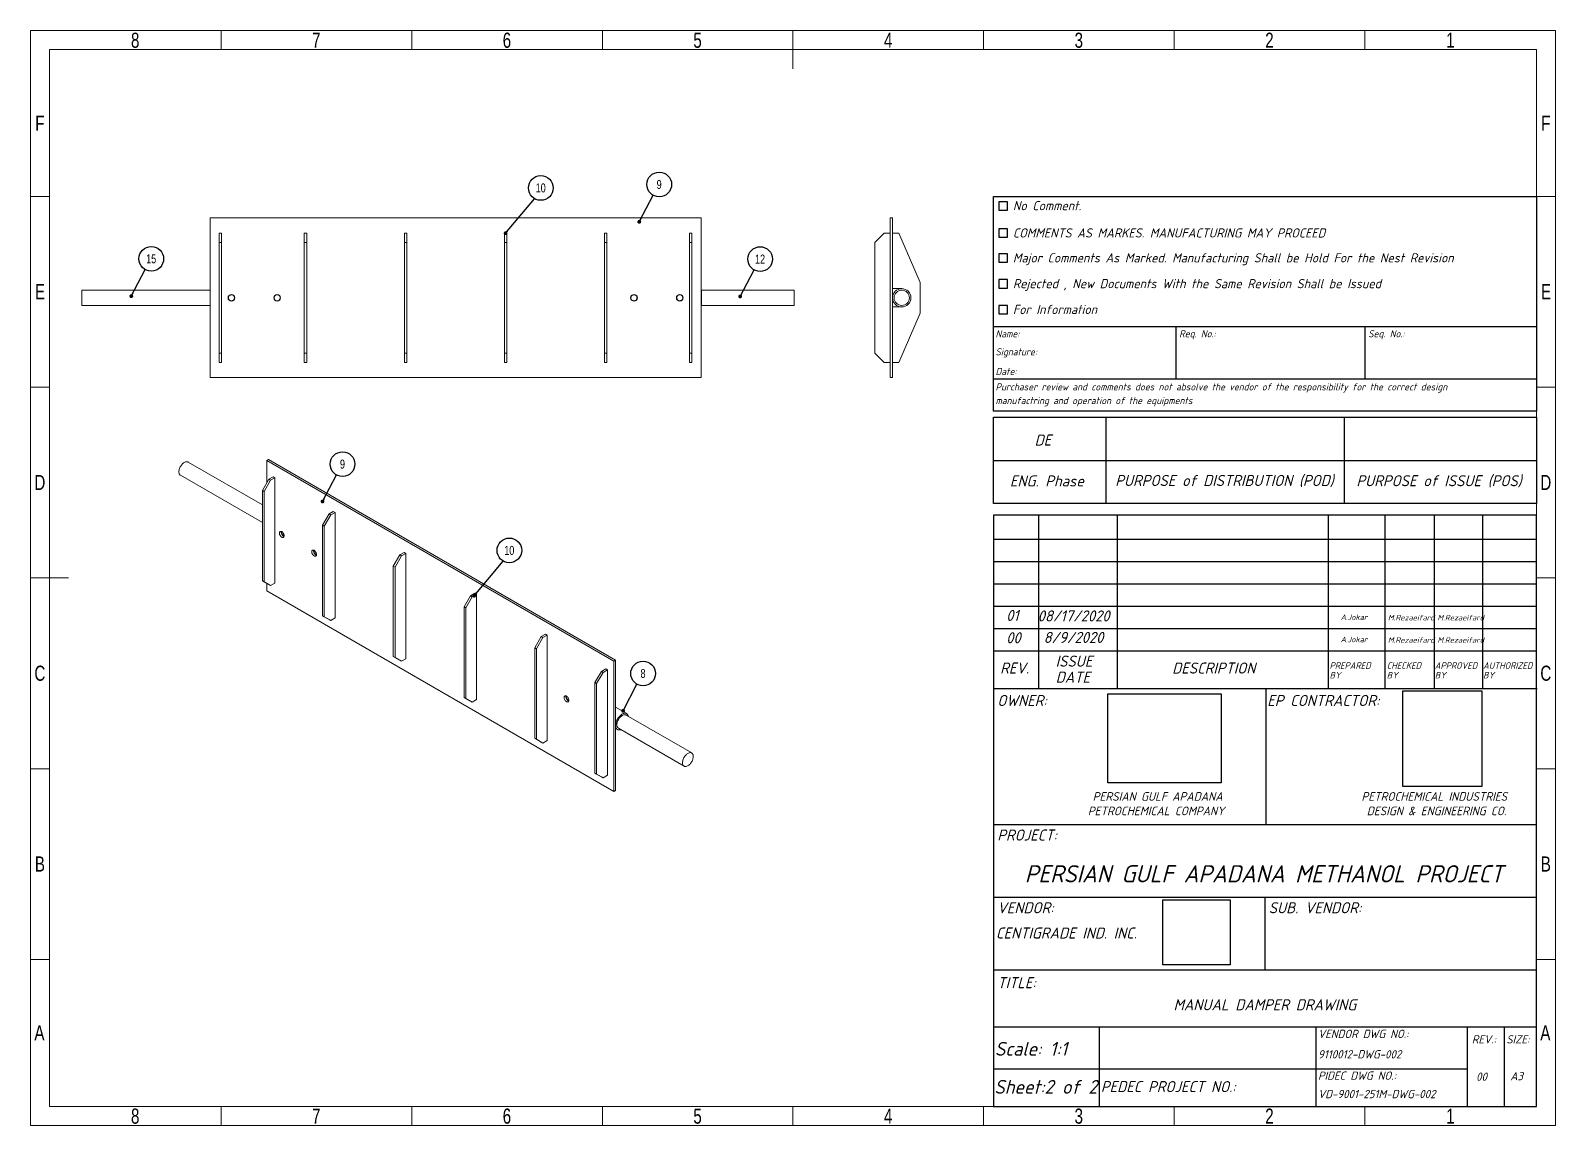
# Model space of a CAD drawing. Header units: millimetres. Extents: x 953 to 17674, y 376 to 6295.
# Drawn here: x 9674 to 17674, y 376 to 6116 of the extents above; entities that cross this region are included whole.
import ezdxf

# ---------------------------------------------------------------- set-up
doc = ezdxf.new("R2010")
doc.units = ezdxf.units.MM
doc.layers.add('SHEET', color=179, linetype='Continuous')
doc.styles.add('GOST-2.304_Type-B_italic', font='')
doc.styles.add('SLDTEXTSTYLE0', font='TXT', dxfattribs={"width": 0.75})
doc.styles.get("Standard").update_dxf_attribs({"font": 'arial.ttf'})
doc.styles.get('GOST-2.304_Type-B_italic').set_extended_font_data('GOST Common', italic=True)
doc.dimstyles.new('SLDDIMSTYLE1', dxfattribs={"dimtxt": 0.18, "dimasz": 3.302, "dimexe": 0, "dimexo": 0.0625, "dimgap": 0, "dimtad": 0, "dimtih": 1, "dimtoh": 1, "dimdec": 0, "dimrnd": 1e-09, "dimzin": 0, "dimdsep": 46, "dimtxsty": 'Standard', "dimsah": 1, "dimcen": 0.09, "dimadec": 0, "dimazin": 0, "dimtfac": 3.302, "dimtdec": 0, "dimtofl": 0, "dimtmove": 0, "dimatfit": 3, "dimfxl": 1, "dimfrac": 2, "dimtolj": 1, "dimtzin": 0, "dimarcsym": 0})
picture_1 = doc.add_image_def('image1.png', size_in_pixel=(177, 171))
picture_2 = doc.add_image_def('image2.png', size_in_pixel=(1024, 804))
picture_3 = doc.add_image_def('image3.jpg', size_in_pixel=(204, 247))

msp = doc.modelspace()

# ---------------------------------------------------------------- linework, layer by layer
at = {"linetype": 'Continuous', "lineweight": 20}
for p, q in [((9673.88175, 375.76538), (9673.88175, 6115.76515)), ((9673.88175, 6115.76515), (17673.88143, 6115.76515)), ((10673.88171, 6015.76516), (10673.88171, 6115.76515)), ((11673.88167, 6015.76516), (11673.88167, 6115.76515)), ((12673.88163, 6015.76516), (12673.88163, 6115.76515)), ((13673.88159, 6115.76515), (13673.88159, 5915.76516)), ((13673.88159, 6015.76516), (13673.88159, 6115.76515)), ((14673.88155, 6015.76516), (14673.88155, 6115.76515)), ((15673.88151, 6015.76516), (15673.88151, 6115.76515)), ((16673.88147, 6015.76516), (16673.88147, 6115.76515)), ((17673.88143, 6115.76515), (17673.88143, 375.76538)), ((9773.88175, 475.76538), (9773.88175, 6015.76516)), ((9773.88175, 6015.76516), (17573.88144, 6015.76516)), ((17573.88144, 6015.76516), (17573.88144, 475.76538)), ((9773.88175, 5245.76519), (9673.88175, 5245.76519)), ((17573.88144, 5245.76519), (17673.88143, 5245.76519)), ((10615.79791, 5133.04524), (13191.79781, 5133.04524)), ((10615.79791, 4296.24528), (10615.79791, 5133.04524)), ((13191.79781, 4296.24528), (13191.79781, 5133.04524)), ((14183.56456, 5133.04524), (14196.36456, 5133.04524)), ((14183.56456, 4296.24528), (14183.56456, 5133.04524)), ((14196.36456, 5133.04524), (14196.36456, 4296.24528)), ((10663.79791, 5053.04525), (10676.59791, 5053.04525)), ((10663.79791, 5005.04525), (10663.79791, 5053.04525)), ((10676.59791, 5005.04525), (10676.59791, 5053.04525)), ((11110.19789, 5053.04525), (11122.99789, 5053.04525)), ((11110.19789, 5005.04525), (11110.19789, 5053.04525)), ((11122.99789, 5005.04525), (11122.99789, 5053.04525)), ((11634.99787, 5053.04525), (11647.79787, 5053.04525)), ((11634.99787, 5005.04525), (11634.99787, 5053.04525)), ((11647.79787, 5005.04525), (11647.79787, 5053.04525)), ((12159.79785, 5053.04525), (12172.59785, 5053.04525)), ((12159.79785, 5005.04525), (12159.79785, 5053.04525)), ((12172.59785, 5005.04525), (12172.59785, 5053.04525)), ((12684.59783, 5053.04525), (12697.39783, 5053.04525)), ((12684.59783, 5005.04525), (12684.59783, 5053.04525)), ((12697.39783, 5005.04525), (12697.39783, 5053.04525)), ((13130.99781, 5053.04525), (13143.79781, 5053.04525)), ((13130.99781, 5005.04525), (13130.99781, 5053.04525)), ((13143.79781, 5005.04525), (13143.79781, 5053.04525)), ((14103.56456, 5005.04525), (14151.56456, 5053.04525)), ((14151.56456, 5053.04525), (14183.56456, 5053.04525)), ((14196.36456, 5053.04525), (14228.36456, 5053.04525)), ((14228.36456, 5053.04525), (14340.36455, 4794.64526)), ((10663.79791, 5005.04525), (10676.59791, 5005.04525)), ((10663.79791, 4424.24527), (10663.79791, 5005.04525)), ((10676.59791, 4424.24527), (10676.59791, 5005.04525)), ((11110.19789, 5005.04525), (11122.99789, 5005.04525)), ((11110.19789, 4424.24527), (11110.19789, 5005.04525)), ((11122.99789, 4424.24527), (11122.99789, 5005.04525)), ((11634.99787, 5005.04525), (11647.79787, 5005.04525)), ((11634.99787, 4424.24527), (11634.99787, 5005.04525)), ((11647.79787, 4424.24527), (11647.79787, 5005.04525)), ((12159.79785, 5005.04525), (12172.59785, 5005.04525)), ((12159.79785, 4424.24527), (12159.79785, 5005.04525)), ((12172.59785, 4424.24527), (12172.59785, 5005.04525)), ((12684.59783, 5005.04525), (12697.39783, 5005.04525)), ((12684.59783, 4424.24527), (12684.59783, 5005.04525)), ((12697.39783, 4424.24527), (12697.39783, 5005.04525)), ((13130.99781, 5005.04525), (13143.79781, 5005.04525)), ((13130.99781, 4424.24527), (13130.99781, 5005.04525)), ((13143.79781, 4424.24527), (13143.79781, 5005.04525)), ((14103.56456, 4424.24527), (14103.56456, 5005.04525)), ((10615.79791, 4754.64526), (9943.79794, 4754.64526)), ((9943.79794, 4674.64526), (9943.79794, 4754.64526)), ((13193.39781, 4753.84526), (13191.79781, 4753.84526)), ((13679.79779, 4754.64526), (13193.39781, 4754.64526)), ((13193.39781, 4754.64526), (13193.39781, 4674.64526)), ((13679.79779, 4674.64526), (13679.79779, 4754.64526)), ((14244.36456, 4762.64526), (14196.36456, 4762.64526)), ((14340.36455, 4794.64526), (14340.36455, 4634.64526)), ((9943.79794, 4674.64526), (10615.79791, 4674.64526)), ((13191.79781, 4675.44526), (13193.39781, 4675.44526)), ((13193.39781, 4674.64526), (13679.79779, 4674.64526)), ((14196.36456, 4666.64526), (14244.36456, 4666.64526)), ((14340.36455, 4634.64526), (14228.36456, 4376.24527)), ((10663.79791, 4424.24527), (10676.59791, 4424.24527)), ((10663.79791, 4376.24527), (10663.79791, 4424.24527)), ((10676.59791, 4376.24527), (10676.59791, 4424.24527)), ((11110.19789, 4424.24527), (11122.99789, 4424.24527)), ((11110.19789, 4376.24527), (11110.19789, 4424.24527)), ((11122.99789, 4376.24527), (11122.99789, 4424.24527)), ((11634.99787, 4424.24527), (11647.79787, 4424.24527)), ((11634.99787, 4376.24527), (11634.99787, 4424.24527)), ((11647.79787, 4376.24527), (11647.79787, 4424.24527)), ((12159.79785, 4424.24527), (12172.59785, 4424.24527)), ((12159.79785, 4376.24527), (12159.79785, 4424.24527)), ((12172.59785, 4376.24527), (12172.59785, 4424.24527)), ((12684.59783, 4424.24527), (12697.39783, 4424.24527)), ((12684.59783, 4376.24527), (12684.59783, 4424.24527)), ((12697.39783, 4376.24527), (12697.39783, 4424.24527)), ((13130.99781, 4424.24527), (13143.79781, 4424.24527)), ((13130.99781, 4376.24527), (13130.99781, 4424.24527)), ((13143.79781, 4376.24527), (13143.79781, 4424.24527)), ((14151.56456, 4376.24527), (14103.56456, 4424.24527)), ((10663.79791, 4376.24527), (10676.59791, 4376.24527)), ((11110.19789, 4376.24527), (11122.99789, 4376.24527)), ((11634.99787, 4376.24527), (11647.79787, 4376.24527)), ((12159.79785, 4376.24527), (12172.59785, 4376.24527)), ((12684.59783, 4376.24527), (12697.39783, 4376.24527)), ((13130.99781, 4376.24527), (13143.79781, 4376.24527)), ((14183.56456, 4376.24527), (14151.56456, 4376.24527)), ((14228.36456, 4376.24527), (14196.36456, 4376.24527)), ((9773.88175, 4245.76523), (9673.88175, 4245.76523)), ((10615.79791, 4296.24528), (13191.79781, 4296.24528)), ((14196.36456, 4296.24528), (14183.56456, 4296.24528)), ((17573.88144, 4245.76523), (17673.88143, 4245.76523)), ((10890.23383, 3628.73157), (10500.67597, 3853.61853)), ((10912.86125, 3861.48532), (10921.91221, 3866.71033)), ((10912.86125, 3743.90982), (10912.86125, 3861.48532)), ((10912.86125, 3861.48532), (12734.36824, 2809.95172)), ((10921.91221, 3866.71033), (12743.41921, 2815.17673)), ((10460.67923, 3784.33463), (10890.23383, 3536.35803)), ((10890.23383, 3704.71798), (10924.17496, 3763.50574)), ((10924.17496, 3763.50574), (10946.80237, 3776.56827)), ((10924.17496, 3763.50574), (10933.22592, 3758.28072)), ((10933.22592, 3758.28072), (10955.85334, 3771.34325)), ((10946.80237, 3776.56827), (10955.85334, 3771.34325)), ((10955.85334, 3771.34325), (10955.85334, 3218.70845)), ((10890.23383, 3704.71798), (10899.2848, 3699.49297)), ((10890.23383, 3230.4711), (10890.23383, 3704.71798)), ((10899.2848, 3699.49297), (10933.22592, 3758.28072)), ((10899.2848, 3225.24609), (10899.2848, 3699.49297)), ((11205.88629, 3522.4957), (11239.82741, 3581.28345)), ((11205.88629, 3522.4957), (11214.93725, 3517.27069)), ((11205.88629, 3048.24882), (11205.88629, 3522.4957)), ((11214.93725, 3517.27069), (11248.87838, 3576.05844)), ((11239.82741, 3581.28345), (11262.45483, 3594.34598)), ((11239.82741, 3581.28345), (11248.87838, 3576.05844)), ((11248.87838, 3576.05844), (11271.50579, 3589.12097)), ((11262.45483, 3594.34598), (11271.50579, 3589.12097)), ((11271.50579, 3589.12097), (11271.50579, 3036.48617)), ((11214.93725, 3043.0238), (11214.93725, 3517.27069)), ((11576.97591, 3308.27022), (11610.91703, 3367.05797)), ((11586.02688, 3303.04521), (11619.968, 3361.83296)), ((11610.91703, 3367.05797), (11633.54445, 3380.1205)), ((11610.91703, 3367.05797), (11619.968, 3361.83296)), ((11619.968, 3361.83296), (11642.59542, 3374.89549)), ((11633.54445, 3380.1205), (11642.59542, 3374.89549)), ((11642.59542, 3374.89549), (11642.59542, 2822.26069)), ((11576.97591, 3308.27022), (11586.02688, 3303.04521)), ((11576.97591, 2834.02334), (11576.97591, 3308.27022)), ((11586.02688, 2828.79832), (11586.02688, 3303.04521)), ((9673.88175, 3245.76527), (9873.88174, 3245.76527)), ((9773.88175, 3245.76527), (9673.88175, 3245.76527)), ((10890.23383, 3230.4711), (10899.2848, 3225.24609)), ((10924.17496, 3210.87094), (10890.23383, 3230.4711)), ((10933.22592, 3205.64592), (10899.2848, 3225.24609)), ((10912.86125, 3178.204), (10912.86125, 3217.40432)), ((10924.17496, 3210.87094), (10933.22592, 3205.64592)), ((10955.85334, 3218.70845), (10933.22592, 3205.64592)), ((17573.88144, 3245.76527), (17673.88143, 3245.76527)), ((10912.86125, 3178.204), (12734.36824, 2126.67039)), ((11948.06553, 3094.04474), (11982.00666, 3152.83249)), ((11957.1165, 3088.81973), (11991.05763, 3147.60748)), ((11982.00666, 3152.83249), (12004.63407, 3165.89502)), ((11982.00666, 3152.83249), (11991.05763, 3147.60748)), ((11991.05763, 3147.60748), (12013.68504, 3160.67001)), ((12004.63407, 3165.89502), (12013.68504, 3160.67001)), ((12013.68504, 3160.67001), (12013.68504, 2608.03521)), ((11205.88629, 3048.24882), (11214.93725, 3043.0238)), ((11239.82741, 3028.64865), (11205.88629, 3048.24882)), ((11248.87838, 3023.42364), (11214.93725, 3043.0238)), ((11948.06553, 3094.04474), (11957.1165, 3088.81973)), ((11948.06553, 2619.79786), (11948.06553, 3094.04474)), ((11957.1165, 2614.57284), (11957.1165, 3088.81973)), ((11239.82741, 3028.64865), (11248.87838, 3023.42364)), ((11271.50579, 3036.48617), (11248.87838, 3023.42364)), ((12319.15516, 2879.81926), (12353.09628, 2938.60701)), ((12328.20613, 2874.59425), (12362.14725, 2933.382)), ((12353.09628, 2938.60701), (12375.7237, 2951.66954)), ((12353.09628, 2938.60701), (12362.14725, 2933.382)), ((12362.14725, 2933.382), (12384.77467, 2946.44453)), ((12375.7237, 2951.66954), (12384.77467, 2946.44453)), ((12384.77467, 2946.44453), (12384.77467, 2393.80973)), ((11576.97591, 2834.02334), (11586.02688, 2828.79832)), ((11610.91703, 2814.42317), (11576.97591, 2834.02334)), ((11619.968, 2809.19816), (11586.02688, 2828.79832)), ((11610.91703, 2814.42317), (11619.968, 2809.19816)), ((11642.59542, 2822.26069), (11619.968, 2809.19816)), ((12319.15516, 2879.81926), (12328.20613, 2874.59425)), ((12319.15516, 2405.57238), (12319.15516, 2879.81926)), ((12328.20613, 2400.34736), (12328.20613, 2874.59425)), ((12734.36824, 2809.95172), (12743.41921, 2815.17673)), ((12734.36824, 2126.67039), (12734.36824, 2809.95172)), ((12743.41921, 2815.17673), (12743.41921, 2131.8954)), ((12634.80761, 2697.59698), (12668.74874, 2756.38473)), ((12643.85858, 2692.37197), (12677.7997, 2751.15972)), ((12668.74874, 2756.38473), (12691.37615, 2769.44726)), ((12668.74874, 2756.38473), (12677.7997, 2751.15972)), ((12677.7997, 2751.15972), (12700.42712, 2764.22225)), ((12691.37615, 2769.44726), (12700.42712, 2764.22225)), ((12700.42712, 2764.22225), (12700.42712, 2211.58745)), ((12634.80761, 2697.59698), (12643.85858, 2692.37197)), ((12634.80761, 2223.35009), (12634.80761, 2697.59698)), ((12643.85858, 2218.12508), (12643.85858, 2692.37197)), ((11948.06553, 2619.79786), (11957.1165, 2614.57284)), ((11982.00666, 2600.19769), (11948.06553, 2619.79786)), ((11991.05763, 2594.97268), (11957.1165, 2614.57284)), ((11982.00666, 2600.19769), (11991.05763, 2594.97268)), ((12013.68504, 2608.03521), (11991.05763, 2594.97268)), ((12801.35838, 2534.7002), (12743.41921, 2568.14777)), ((13142.4268, 2328.56824), (12798.49008, 2527.11869)), ((12319.15516, 2405.57238), (12328.20613, 2400.34736)), ((12353.09628, 2385.97221), (12319.15516, 2405.57238)), ((12362.14725, 2380.7472), (12328.20613, 2400.34736)), ((12743.41921, 2457.29953), (12753.36229, 2451.55951)), ((12758.49333, 2457.83478), (13102.43006, 2259.28433)), ((12353.09628, 2385.97221), (12362.14725, 2380.7472)), ((12384.77467, 2393.80973), (12362.14725, 2380.7472)), ((9773.88175, 2245.76531), (9673.88175, 2245.76531)), ((17573.88144, 2245.76531), (17673.88143, 2245.76531)), ((12634.80761, 2223.35009), (12643.85858, 2218.12508)), ((12668.74874, 2203.74993), (12634.80761, 2223.35009)), ((12677.7997, 2198.52492), (12643.85858, 2218.12508)), ((12668.74874, 2203.74993), (12677.7997, 2198.52492)), ((12700.42712, 2211.58745), (12677.7997, 2198.52492)), ((12743.41921, 2131.8954), (12734.36824, 2126.67039)), ((9773.88175, 1245.76535), (9673.88175, 1245.76535)), ((17573.88144, 1245.76535), (17673.88143, 1245.76535)), ((17573.88144, 475.76538), (9773.88175, 475.76538)), ((10673.88171, 475.76538), (10673.88171, 375.76538)), ((11673.88167, 475.76538), (11673.88167, 375.76538)), ((12673.88163, 475.76538), (12673.88163, 375.76538)), ((13673.88159, 475.76538), (13673.88159, 375.76538)), ((14673.88155, 475.76538), (14673.88155, 375.76538)), ((15673.88151, 475.76538), (15673.88151, 375.76538)), ((16673.88147, 475.76538), (16673.88147, 375.76538)), ((17673.88143, 375.76538), (9673.88175, 375.76538))]:
    msp.add_line(p, q, dxfattribs=at)
for p, q in [((14725.98009, 4564.90448), (17573.88144, 4564.90448)), ((15682.57205, 4564.90448), (15682.57205, 4289.0134)), ((16674.41949, 4564.90448), (16674.41949, 4289.0134)), ((14725.98009, 4289.0134), (17573.88144, 4289.0134)), ((15314.2657, 4089.53365), (15314.2657, 3635.45929)), ((16566.11611, 4089.53365), (16566.11611, 3635.45929)), ((14725.98009, 3862.49647), (17573.88144, 3862.49647)), ((14964.22788, 2667.27954), (14964.22788, 3575.76538)), ((15376.62592, 2667.27954), (15376.62592, 3575.76538)), ((16483.23322, 2667.27954), (16483.23322, 3575.76538)), ((16779.83437, 2667.27954), (16779.83437, 3575.76538)), ((17039.56852, 2667.27954), (17039.56852, 3575.76538)), ((17292.94931, 2667.27954), (17292.94931, 3575.76538)), ((14725.98009, 3449.83188), (17573.88144, 3449.83188)), ((14725.98009, 3332.69892), (17573.88144, 3332.69892)), ((14725.98009, 3215.56595), (17573.88144, 3215.56595)), ((14725.98009, 3098.43299), (17573.88144, 3098.43299)), ((14725.98009, 2981.30002), (17573.88144, 2981.30002)), ((14725.98009, 2864.16706), (17573.88144, 2864.16706)), ((14730.18557, 2667.27954), (17578.08692, 2667.27954)), ((16154.13624, 2667.27954), (16154.13624, 1952.91295)), ((14725.98009, 1952.91295), (17573.88144, 1952.91295)), ((14725.98009, 1571.86723), (17573.88144, 1571.86723)), ((16149.93076, 1571.86723), (16149.93076, 1190.82151)), ((14725.98009, 1190.82151), (17573.88144, 1190.82151)), ((14725.98009, 892.55328), (17573.88144, 892.55328)), ((15280.53824, 892.55328), (15280.53824, 475.76538)), ((16417.12198, 892.55328), (16417.12198, 475.76538)), ((17210.37248, 892.55328), (17210.37248, 475.76538)), ((17405.33066, 892.55328), (17405.33066, 475.76538)), ((14725.98009, 673.44394), (17210.37248, 673.44394))]:
    msp.add_line(p, q)
for points in [[(17573.88144, 4119.63964), (14725.98009, 4119.63964), (14725.98009, 5245.09294), (17573.88144, 5245.09294)], [(14799.66662, 5218.56211), (14753.07954, 5218.56211), (14753.07954, 5174.66005), (14799.66662, 5174.66005)], [(14799.66662, 5075.6231), (14753.07954, 5075.6231), (14753.07954, 5031.72104), (14799.66662, 5031.72104)], [(14799.66662, 4945.08399), (14753.07954, 4945.08399), (14753.07954, 4901.18193), (14799.66662, 4901.18193)], [(14799.66662, 4809.79771), (14753.07954, 4809.79771), (14753.07954, 4765.89565), (14799.66662, 4765.89565)], [(14799.66662, 4674.51142), (14753.07954, 4674.51142), (14753.07954, 4630.60937), (14799.66662, 4630.60937)], [(17573.88144, 3635.45929), (14725.98009, 3635.45929), (14725.98009, 4089.53365), (17573.88144, 4089.53365)], [(17573.88144, 475.76538), (17573.88144, 3575.76538), (14725.98009, 3575.76538), (14725.98009, 475.76538)]]:
    msp.add_lwpolyline(points, close=True)
at = {"linetype": 'Continuous', "lineweight": 20, "flags": 128}
for points in [[(10460.67923, 3784.33463), (10459.31014, 3785.24145), (10457.25997, 3787.1406), (10455.54144, 3789.49062), (10454.17889, 3792.25823), (10453.19162, 3795.40422), (10452.59361, 3798.88404), (10452.39333, 3802.64842), (10452.59361, 3806.64404), (10453.19162, 3810.81431), (10454.17889, 3815.10018), (10455.54144, 3819.44094), (10457.25997, 3823.77513), (10459.31014, 3828.04136), (10461.66292, 3832.17922), (10464.28498, 3836.1301), (10467.1392, 3839.83805), (10470.18515, 3843.25055), (10473.3797, 3846.31929), (10476.6776, 3849.00079), (10480.03215, 3851.25709), (10483.39584, 3853.05623), (10486.72103, 3854.37274), (10489.96064, 3855.18795), (10493.06878, 3855.49034), (10496.00143, 3855.27562), (10498.71707, 3854.54683), (10500.67597, 3853.61853)], [(11004.50228, 3466.94142), (11004.30229, 3464.49081), (11003.70872, 3462.34988), (11002.74067, 3460.58744), (11001.42924, 3459.26013), (10999.81658, 3458.41062), (10997.95454, 3458.06621), (10995.90295, 3458.23796), (10993.72775, 3458.92037), (10991.49886, 3460.09149), (10989.28791, 3461.71368), (10987.16598, 3463.73481), (10985.20125, 3466.08992), (10983.45688, 3468.7033), (10981.98892, 3471.49097), (10980.84458, 3474.36333), (10980.06061, 3477.22805), (10979.66223, 3479.99306), (10979.66223, 3482.56949), (10980.06061, 3484.87454), (10980.84458, 3486.83411), (10981.98892, 3488.38523), (10983.45688, 3489.47804), (10985.20125, 3490.07742), (10987.16598, 3490.16409), (10989.28791, 3489.73529), (10991.49886, 3488.80478), (10993.72775, 3487.40248), (10995.90295, 3485.57345), (10997.95454, 3483.37649), (10999.81658, 3480.8822), (11001.42924, 3478.17076), (11002.74067, 3475.32931), (11003.70872, 3472.44918), (11004.30229, 3469.62293), (11004.50228, 3466.94142)], [(11004.12948, 3463.66547), (11002.77871, 3464.14538), (11000.54982, 3465.3165), (10998.33888, 3466.93869), (10996.21694, 3468.95982), (10994.25221, 3471.31493), (10992.50784, 3473.92831), (10991.03989, 3476.71598), (10989.89554, 3479.58834), (10989.11158, 3482.45306), (10988.71319, 3485.21807), (10988.71319, 3487.7945), (10989.0359, 3489.81116)], [(11174.2079, 3368.97245), (11174.00791, 3366.52184), (11173.41434, 3364.38091), (11172.44629, 3362.61847), (11171.13486, 3361.29116), (11169.52221, 3360.44165), (11167.66016, 3360.09724), (11165.60857, 3360.26899), (11163.43337, 3360.9514), (11161.20448, 3362.12252), (11158.99353, 3363.74471), (11156.8716, 3365.76584), (11154.90687, 3368.12095), (11153.1625, 3370.73433), (11151.69454, 3373.522), (11150.5502, 3376.39436), (11149.76623, 3379.25908), (11149.36785, 3382.02409), (11149.36785, 3384.60052), (11149.76623, 3386.90557), (11150.5502, 3388.86514), (11151.69454, 3390.41626), (11153.1625, 3391.50907), (11154.90687, 3392.10845), (11156.8716, 3392.19512), (11158.99353, 3391.76632), (11161.20448, 3390.83581), (11163.43337, 3389.43351), (11165.60857, 3387.60448), (11167.66016, 3385.40752), (11169.52221, 3382.91323), (11171.13486, 3380.20179), (11172.44629, 3377.36034), (11173.41434, 3374.48021), (11174.00791, 3371.65396), (11174.2079, 3368.97245)], [(11173.8351, 3365.6965), (11172.48434, 3366.17641), (11170.25545, 3367.34753), (11168.0445, 3368.96972), (11165.92256, 3370.99085), (11163.95784, 3373.34596), (11162.21346, 3375.95934), (11160.74551, 3378.74701), (11159.60116, 3381.61937), (11158.8172, 3384.48409), (11158.41881, 3387.2491), (11158.41881, 3389.82553), (11158.74152, 3391.84219)], [(12473.02159, 2619.18327), (12473.22159, 2621.63387), (12473.81515, 2623.7748), (12474.7832, 2625.53724), (12476.09463, 2626.86455), (12477.70729, 2627.71406), (12479.56933, 2628.05847), (12481.62093, 2627.88672), (12483.79612, 2627.20431), (12486.02501, 2626.0332), (12488.23596, 2624.411), (12490.35789, 2622.38987), (12492.32262, 2620.03477), (12494.067, 2617.42138), (12495.53495, 2614.63371), (12496.6793, 2611.76136), (12497.46326, 2608.89664), (12497.86165, 2606.13162), (12497.86165, 2603.55519), (12497.46326, 2601.25014), (12496.6793, 2599.29057), (12495.53495, 2597.73945), (12494.067, 2596.64664), (12492.32262, 2596.04727), (12490.35789, 2595.96059), (12488.23596, 2596.38939), (12486.02501, 2597.3199), (12483.79612, 2598.7222), (12481.62093, 2600.55123), (12479.56933, 2602.74819), (12477.70729, 2605.24248), (12476.09463, 2607.95392), (12474.7832, 2610.79537), (12473.81515, 2613.6755), (12473.22159, 2616.50175), (12473.02159, 2619.18327)], [(12482.07255, 2624.40828), (12482.27255, 2626.85888), (12482.44536, 2627.68422)], [(12497.53894, 2601.53854), (12497.28692, 2601.61441), (12495.07598, 2602.54491), (12492.84709, 2603.94722), (12490.67189, 2605.77624), (12488.6203, 2607.9732), (12486.75825, 2610.46749), (12485.1456, 2613.17893), (12483.83417, 2616.02038), (12482.86612, 2618.90052), (12482.27255, 2621.72676), (12482.07255, 2624.40828)], [(12770.62954, 2450.8287), (12768.28012, 2450.12263), (12764.79743, 2449.46717), (12761.46203, 2449.32363), (12758.31301, 2449.69367), (12755.38732, 2450.57296), (12752.71923, 2451.95119), (12750.34004, 2453.8122), (12748.27764, 2456.13418), (12746.5562, 2458.8899), (12745.19592, 2462.04705), (12744.21274, 2465.56861), (12743.61817, 2469.41331), (12743.41921, 2473.53606), (12743.61817, 2477.88854), (12744.21274, 2482.4197), (12745.19592, 2487.07643), (12746.5562, 2491.80413), (12748.27764, 2496.54737), (12750.34004, 2501.25055), (12752.71923, 2505.85852), (12755.38732, 2510.31725), (12758.31301, 2514.57448), (12761.46203, 2518.58029), (12764.79743, 2522.28772), (12768.28012, 2525.6533), (12771.86927, 2528.63757), (12775.5228, 2531.20555), (12779.19787, 2533.32712), (12782.8514, 2534.97742), (12786.44055, 2536.13709), (12789.92324, 2536.79254), (12793.25864, 2536.93609), (12796.40765, 2536.56605), (12799.33335, 2535.68676), (12802.00144, 2534.30853), (12804.38063, 2532.44751), (12806.44303, 2530.12554), (12808.16446, 2527.36982), (12809.52475, 2524.21267), (12810.50793, 2520.6911), (12810.62629, 2520.1126)], [(12752.4126, 2464.77811), (12751.44301, 2466.81777), (12750.4472, 2469.93313), (12749.84385, 2473.38674), (12749.64175, 2477.12826), (12749.84385, 2481.10312), (12750.4472, 2485.25335), (12751.44301, 2489.51844), (12752.81675, 2493.83619), (12754.54839, 2498.14364), (12756.61268, 2502.37798), (12758.97951, 2506.47747), (12761.61438, 2510.38231), (12764.47887, 2514.03557), (12767.53119, 2517.38399), (12770.72684, 2520.37872), (12774.01923, 2522.9761), (12777.36033, 2525.13826), (12780.70144, 2526.83366), (12783.99383, 2528.03758), (12787.18948, 2528.73248), (12789.43644, 2528.91224)], [(12778.49171, 2525.13836), (12775.14644, 2522.97793), (12771.84813, 2520.38933), (12768.64308, 2517.40889), (12765.57628, 2514.07847), (12762.69079, 2510.4448), (12760.02711, 2506.5589), (12757.62263, 2502.47532), (12755.51111, 2498.25138), (12753.72218, 2493.94637), (12752.28097, 2489.62074), (12751.20769, 2485.33519), (12750.51743, 2481.1499), (12750.21986, 2477.12361), (12750.31916, 2473.31285), (12750.81395, 2469.77111), (12751.69727, 2466.5481), (12752.95673, 2463.68907), (12754.57464, 2461.23416), (12756.52829, 2459.21783), (12758.49333, 2457.83478)], [(12798.49008, 2527.11869), (12796.9563, 2527.87767), (12794.29262, 2528.68815), (12791.40713, 2528.9903), (12788.34033, 2528.77988), (12785.13529, 2528.05984), (12781.83698, 2526.8403), (12778.49171, 2525.13836)], [(13122.42843, 2326.58792), (13125.7737, 2328.28985), (13129.07201, 2329.5094), (13132.27706, 2330.22944), (13135.34385, 2330.43985), (13138.22935, 2330.1377), (13140.89303, 2329.32723), (13143.29751, 2328.01979), (13145.40903, 2326.23376), (13147.19795, 2323.99421), (13148.63917, 2321.33257), (13149.71244, 2318.2862), (13150.40271, 2314.89787), (13150.70028, 2311.21515), (13150.60097, 2307.28973), (13150.10619, 2303.17672), (13149.22286, 2298.93385), (13147.96341, 2294.62069), (13146.3455, 2290.29777), (13144.39184, 2286.0258), (13142.12987, 2281.86473), (13139.59133, 2277.87298), (13136.81186, 2274.10658), (13133.83048, 2270.6184), (13130.68904, 2267.45742), (13127.43164, 2264.668), (13124.10401, 2262.28931), (13120.75285, 2260.35473), (13117.42522, 2258.89142), (13114.16782, 2257.91992), (13111.02638, 2257.45387), (13108.045, 2257.49982), (13105.26553, 2258.05711), (13102.72699, 2259.11793), (13100.46502, 2260.66738), (13098.51136, 2262.68372), (13096.89345, 2265.13863), (13095.634, 2267.99765), (13094.75067, 2271.22066), (13094.25589, 2274.76241), (13094.15658, 2278.57317), (13094.45415, 2282.59946), (13095.14442, 2286.78475), (13096.21769, 2291.07029), (13097.65891, 2295.39593), (13099.44783, 2299.70093), (13101.55935, 2303.92487), (13103.96383, 2308.00845), (13106.62751, 2311.89436), (13109.51301, 2315.52802), (13112.5798, 2318.85845), (13115.78485, 2321.83888), (13119.08316, 2324.42749), (13122.42843, 2326.58792)]]:
    msp.add_lwpolyline(points, dxfattribs=at)
at = {"linetype": 'Continuous', "lineweight": 20}
for centre, radius in [((10727.7979, 4714.64526), 17.6), ((10967.79789, 4714.64526), 17.6), ((12839.79782, 4714.64526), 17.6), ((13079.79781, 4714.64526), 17.6), ((14244.36456, 4714.64526), 48), ((14244.36456, 4714.64526), 40)]:
    msp.add_circle(centre, radius, dxfattribs=at)
for points, knots in [([(10743.7979, 4714.64526), (10743.63063, 4712.89957), (10743.29628, 4709.41027), (10740.70116, 4704.73382), (10736.81089, 4701.05263), (10731.80363, 4698.83315), (10726.39359, 4698.41657), (10721.2833, 4699.73147), (10716.86194, 4702.57282), (10713.5023, 4706.7908), (10711.71067, 4711.97313), (10711.74245, 4717.3696), (10713.45852, 4722.34936), (10716.67349, 4726.55202), (10721.18787, 4729.55918), (10726.49652, 4730.89586), (10731.82369, 4730.41767), (10736.63278, 4728.32152), (10740.55594, 4724.76573), (10743.27562, 4720.02256), (10743.6265, 4716.41002), (10743.7979, 4714.64526)], [0, 0, 0, 0, 0.051721269, 0.1033808356, 0.1566628192, 0.211448858, 0.2643670381, 0.3148865442, 0.3662422203, 0.4202737228, 0.474811836, 0.5269790363, 0.5776549534, 0.6296814425, 0.6840621699, 0.7382989202, 0.7897502922, 0.8402510267, 0.8929667184, 0.9477133835, 1, 1, 1, 1]), ([(10983.79789, 4714.64526), (10983.63062, 4712.89957), (10983.29627, 4709.41027), (10980.70115, 4704.73382), (10976.81088, 4701.05263), (10971.80362, 4698.83315), (10966.39358, 4698.41657), (10961.2833, 4699.73147), (10956.86193, 4702.57282), (10953.50229, 4706.7908), (10951.71066, 4711.97313), (10951.74244, 4717.3696), (10953.45851, 4722.34936), (10956.67348, 4726.55202), (10961.18786, 4729.55918), (10966.49651, 4730.89586), (10971.82368, 4730.41767), (10976.63277, 4728.32152), (10980.55593, 4724.76573), (10983.27562, 4720.02256), (10983.62649, 4716.41002), (10983.79789, 4714.64526)], [0, 0, 0, 0, 0.051721269, 0.1033808356, 0.1566628192, 0.211448858, 0.2643670381, 0.3148865442, 0.3662422203, 0.4202737228, 0.474811836, 0.5269790363, 0.5776549534, 0.6296814425, 0.6840621699, 0.7382989202, 0.7897502922, 0.8402510267, 0.8929667184, 0.9477133835, 1, 1, 1, 1]), ([(12855.79782, 4714.64526), (12855.63055, 4712.89957), (12855.2962, 4709.41027), (12852.70108, 4704.73382), (12848.81081, 4701.05263), (12843.80354, 4698.83315), (12838.39351, 4698.41657), (12833.28322, 4699.73147), (12828.86186, 4702.57282), (12825.50222, 4706.7908), (12823.71059, 4711.97313), (12823.74237, 4717.3696), (12825.45844, 4722.34936), (12828.67341, 4726.55202), (12833.18778, 4729.55918), (12838.49644, 4730.89586), (12843.82361, 4730.41767), (12848.63269, 4728.32152), (12852.55585, 4724.76573), (12855.27554, 4720.02256), (12855.62641, 4716.41002), (12855.79782, 4714.64526)], [0, 0, 0, 0, 0.051721269, 0.1033808356, 0.1566628192, 0.211448858, 0.2643670381, 0.3148865442, 0.3662422203, 0.4202737228, 0.474811836, 0.5269790363, 0.5776549534, 0.6296814425, 0.6840621699, 0.7382989202, 0.7897502922, 0.8402510267, 0.8929667184, 0.9477133835, 1, 1, 1, 1]), ([(13063.79781, 4714.64526), (13063.96509, 4716.39095), (13064.29944, 4719.88025), (13066.89455, 4724.5567), (13070.78482, 4728.23789), (13075.79209, 4730.45737), (13081.20212, 4730.87395), (13086.31241, 4729.55905), (13090.73378, 4726.7177), (13094.09341, 4722.49972), (13095.88504, 4717.31739), (13095.85326, 4711.92092), (13094.13719, 4706.94116), (13090.92222, 4702.7385), (13086.40785, 4699.73134), (13081.09919, 4698.39466), (13075.77202, 4698.87285), (13070.96294, 4700.969), (13067.03978, 4704.52479), (13064.32009, 4709.26796), (13063.96922, 4712.8805), (13063.79781, 4714.64526)], [0, 0, 0, 0, 0.051721269, 0.1033808356, 0.1566628192, 0.211448858, 0.2643670381, 0.3148865442, 0.3662422203, 0.4202737228, 0.474811836, 0.5269790363, 0.5776549534, 0.6296814425, 0.6840621699, 0.7382989202, 0.7897502922, 0.8402510267, 0.8929667184, 0.9477133835, 1, 1, 1, 1]), ([(11004.3851, 3466.81177), (11003.60689, 3467.17886), (11001.6868, 3468.08461), (10998.15536, 3470.82678), (10994.44115, 3474.55612), (10991.37792, 3479.01622), (10989.78023, 3483.68123), (10989.56634, 3487.26909), (10990.32563, 3488.79168), (10990.50664, 3489.15466)], [0, 0, 0, 0, 0.1098687973, 0.2710816384, 0.4349627824, 0.6073827583, 0.7814193801, 0.9478901795, 1, 1, 1, 1]), ([(10996.34242, 3484.99618), (10996.69324, 3484.0194), (10997.57625, 3481.56087), (10999.82951, 3478.52219), (11001.70111, 3476.80711), (11002.29297, 3476.26475)], [0, 0, 0, 0, 0.3106984929, 0.7820208073, 1, 1, 1, 1]), ([(11174.09072, 3368.8428), (11173.31251, 3369.20989), (11171.39242, 3370.11564), (11167.86099, 3372.85781), (11164.14677, 3376.58715), (11161.08354, 3381.04725), (11159.48585, 3385.71226), (11159.27196, 3389.30012), (11160.03125, 3390.82271), (11160.21226, 3391.18569)], [0, 0, 0, 0, 0.1098687973, 0.2710816384, 0.4349627824, 0.6073827583, 0.7814193801, 0.9478901795, 1, 1, 1, 1]), ([(11166.04804, 3387.02721), (11166.39886, 3386.05043), (11167.28187, 3383.5919), (11169.53513, 3380.55322), (11171.40673, 3378.83815), (11171.99859, 3378.29578)], [0, 0, 0, 0, 0.3106984929, 0.7820208073, 1, 1, 1, 1]), ([(12497.79979, 2604.68213), (12497.01989, 2605.04998), (12495.09813, 2605.9564), (12491.56489, 2608.69976), (12487.85045, 2612.42929), (12484.78799, 2616.88896), (12483.18748, 2621.5555), (12482.97977, 2625.16727), (12483.7528, 2626.70969), (12483.94527, 2627.09374)], [0, 0, 0, 0, 0.1097452964, 0.2704240989, 0.4337623652, 0.6056111774, 0.7790712801, 0.9449906232, 1, 1, 1, 1])]:
    msp.add_open_spline(points, degree=3, knots=knots, dxfattribs=at)
at = {"layer": 'SHEET', "color": 0}
for centre in [(12972.15814, 5308.70077), (12350.79803, 5290.52736), (10307.41621, 4919.10583), (13501.64693, 4917.45143), (11310.83687, 3842.76224), (12186.10689, 3390.37594), (12887.4754, 2745.15896)]:
    msp.add_circle(centre, 64.80461, dxfattribs=at)

# ---------------------------------------------------------------- texts
at = {"style": 'GOST-2.304_Type-B_italic'}
for s, height, p in [('No Comment.', 48.2172492, (14827.39139, 5173.54619)), ('COMMENTS AS MARKES. MANUFACTURING MAY PROCEED', 48.2172492, (14827.39139, 5030.60719)), ('Major Comments As Marked. Manufacturing Shall be Hold For the Nest Revision', 48.2172492, (14827.39139, 4900.06808)), ('Rejected , New Documents With the Same Revision Shall be Issued ', 48.2172492, (14827.39139, 4764.78179)), ('For Information', 48.2172492, (14827.39139, 4629.49551)), ('Name:', 37.090192, (14736.24118, 4507.60296)), ('Req. No.:', 37.090192, (15699.49062, 4507.60296)), ('Seq. No.:', 37.090192, (16691.33806, 4507.60296)), ('Signature:', 37.090192, (14736.24118, 4413.01062)), ('Date:', 37.090192, (14736.24118, 4310.01404)), ('Purchaser review and comments does not absolve the vendor of the responsibility for the correct design', 37.09019167, (14736.24118, 4229.13242)), ('manufactring and operation of the equipments', 37.0901917, (14736.24118, 4157.19332)), ('DE', 57.953424, (14941.24395, 3939.92164)), ('ENG. Phase', 57.953424, (14811.50764, 3725.43304)), ('PURPOSE of DISTRIBUTION (POD)', 57.9534245, (15364.33523, 3727.94384)), ('PURPOSE of ISSUE (POS)', 57.9534245, (16629.46839, 3726.72203)), ('01', 57.953424, (14792.38684, 3020.53083)), ('08/17/2020', 57.953424, (14957.62287, 3017.9418)), ('A.Jokar', 28.930349, (16547.03054, 3026.15979)), ('M.Rezaeifard', 28.9303495, (16794.87191, 3023.523)), ('M.Rezaeifard', 28.9303495, (17054.60607, 3023.523)), ('00', 57.953424, (14792.38684, 2903.39787)), ('8/9/2020', 57.953424, (14988.6868, 2905.13533)), ('A.Jokar', 28.930349, (16547.03054, 2909.02683)), ('M.Rezaeifard', 28.9303495, (16794.87191, 2906.39003)), ('M.Rezaeifard', 28.9303495, (17054.60607, 2906.39003)), ('REV.', 57.953424, (14760.62796, 2744.68607)), ('ISSUE', 57.953424, (15051.80452, 2780.91804)), ('DESCRIPTION', 57.9534245, (15662.91614, 2744.68607)), ('PREPARED', 34.772055, (16488.77743, 2769.43578)), ('CHECKED', 34.772055, (16788.67665, 2769.43578)), ('APPROVED', 34.772055, (17040.74423, 2769.43578)), ('AUTHORIZED', 34.772055, (17294.12502, 2769.43578)), ('DATE', 57.953424, (15051.80452, 2696.76631)), ('BY', 34.772055, (16488.77743, 2718.94474)), ('BY', 34.772055, (16788.67665, 2718.94474)), ('BY', 34.772055, (17040.74423, 2718.94474)), ('BY', 34.772055, (17294.12502, 2718.94474)), ('OWNER:', 57.953424, (14745.51439, 2574.64172)), ('EP CONTRACTOR:', 57.9534245, (16161.58633, 2574.64172)), ('PERSIAN GULF APADANA', 45.2036711, (15246.06568, 2078.06317)), ('PETROCHEMICAL INDUSTRIES', 45.2036711, (16655.93522, 2078.06317)), ('PETROCHEMICAL COMPANY', 45.2036711, (15220.55517, 2002.01692)), ('DESIGN & ENGINEERING CO.', 45.2036711, (16683.41997, 2002.01692)), ('PROJECT:', 57.953424, (14745.51439, 1869.29178)), ('PERSIAN GULF APADANA METHANOL PROJECT', 90.4073422, (14889.64268, 1649.94512)), ('VENDOR:', 57.953424, (14745.51439, 1488.24606)), ('SUB. VENDOR:', 57.9534245, (16169.46507, 1488.24606)), ('CENTIGRADE IND. INC.', 57.9534245, (14738.51868, 1355.64987)), ('TITLE:', 57.953424, (14745.51439, 1095.35974)), ('MANUAL DAMPER DRAWING', 57.9534245, (15670.19138, 979.63671)), ('Scale: 1:1', 72.441781, (14732.91507, 741.53989)), ('VENDOR DWG NO.:', 43.4650684, (16428.15951, 834.33383)), ('REV.:', 43.465068, (17235.02591, 805.55846)), ('SIZE:', 43.465068, (17415.88188, 805.55846)), ('9110012-DWG-002', 43.4650684, (16428.15951, 727.17402)), ('PIDEC DWG NO.:', 43.4650684, (16428.15951, 615.22448)), ('00', 43.465068, (17257.46053, 609.82316)), ('A3', 43.465068, (17436.82087, 612.72101)), ('Sheet:2 of 2', 72.4417806, (14730.00377, 541.96526)), ('PEDEC PROJECT NO.:', 57.9534245, (15289.05394, 550.56247)), ('VD-9001-251M-DWG-002', 43.4650684, (16428.15951, 518.78007))]:
    msp.add_text(s, height=height, dxfattribs=at).set_placement(p)
at = {"linetype": 'Continuous', "lineweight": 20, "char_height": 79.375, "attachment_point": 2, "style": 'SLDTEXTSTYLE0'}
for s, insert in [('8', (10223.08247, 6104.53531)), ('7', (11173.08243, 6104.53531)), ('6', (12173.08239, 6104.53531)), ('5', (13173.08235, 6104.53531)), ('4', (14173.08231, 6104.53531)), ('3', (15173.08227, 6104.53531)), ('2', (16173.08223, 6104.53531)), ('1', (17123.08219, 6104.53531)), ('F', (9723.03655, 5669.53533)), ('F', (17623.03624, 5669.53533)), ('E', (9724.03793, 4786.26547)), ('E', (17624.03761, 4786.26547)), ('D', (9722.9355, 3786.26551)), ('D', (17622.93518, 3786.26551)), ('C', (9723.05493, 2786.26555)), ('C', (17623.05461, 2786.26555)), ('B', (9723.29379, 1786.26559)), ('B', (17623.29347, 1786.26559)), ('A', (9720.67551, 901.26562)), ('A', (17620.6752, 901.26562)), ('8', (10223.08247, 464.53554)), ('7', (11173.08243, 464.53554)), ('6', (12173.08239, 464.53554)), ('5', (13173.08235, 464.53554)), ('4', (14173.08231, 464.53554)), ('3', (15173.08227, 464.53554)), ('2', (16173.08223, 464.53554)), ('1', (17123.08219, 464.53554))]:
    msp.add_mtext(s, dxfattribs=dict(at, insert=insert))
at = {"layer": 'SHEET', "color": 0, "char_height": 47.25, "attachment_point": 2, "style": 'SLDTEXTSTYLE0'}
for s, insert in [('10', (12350.32225, 5314.33973)), ('9', (12971.68236, 5332.51314)), ('15', (10306.94042, 4942.9182)), ('12', (13501.17115, 4941.2638)), ('9', (11310.36109, 3866.57461)), ('10', (12185.63111, 3414.18831)), ('8', (12886.99961, 2768.97133))]:
    msp.add_mtext(s, dxfattribs=dict(at, insert=insert))

# ---------------------------------------------------------------- pictures from other files: only their frames are drawn
image = msp.add_image(picture_3, insert=(16873.5598, 2152.68933), size_in_units=(414.48109, 501.8472))
image.dxf.flags = 7
image = msp.add_image(picture_2, insert=(15325.56765, 2171.99724), size_in_units=(595.02334, 467.18629))
image.dxf.flags = 7
image = msp.add_image(picture_1, insert=(15613.87327, 1217.98069), size_in_units=(353.50378, 341.5206))
image.dxf.flags = 7

# ---------------------------------------------------------------- leaders
at = {"layer": 'SHEET', "color": 0}
for points in [[(12166.19785, 5053.04525), (12318.63959, 5234.26483)], [(12867.42686, 5113.04633), (12939.9997, 5252.43824)], [(10202.68493, 4723.45138), (10275.25777, 4862.8433)], [(13396.91566, 4721.79698), (13469.48849, 4861.1889)], [(11206.10559, 3647.10779), (11278.67843, 3786.49971)], [(12001.50671, 3152.89383), (12153.94845, 3334.11341)], [(12782.74412, 2549.50451), (12855.31696, 2688.89643)]]:
    msp.add_leader(points, dimstyle='SLDDIMSTYLE1', override={"dimasz": 20, "dimldrblk": 'Dot'}, dxfattribs=at)

doc.saveas('drawing.dxf')
